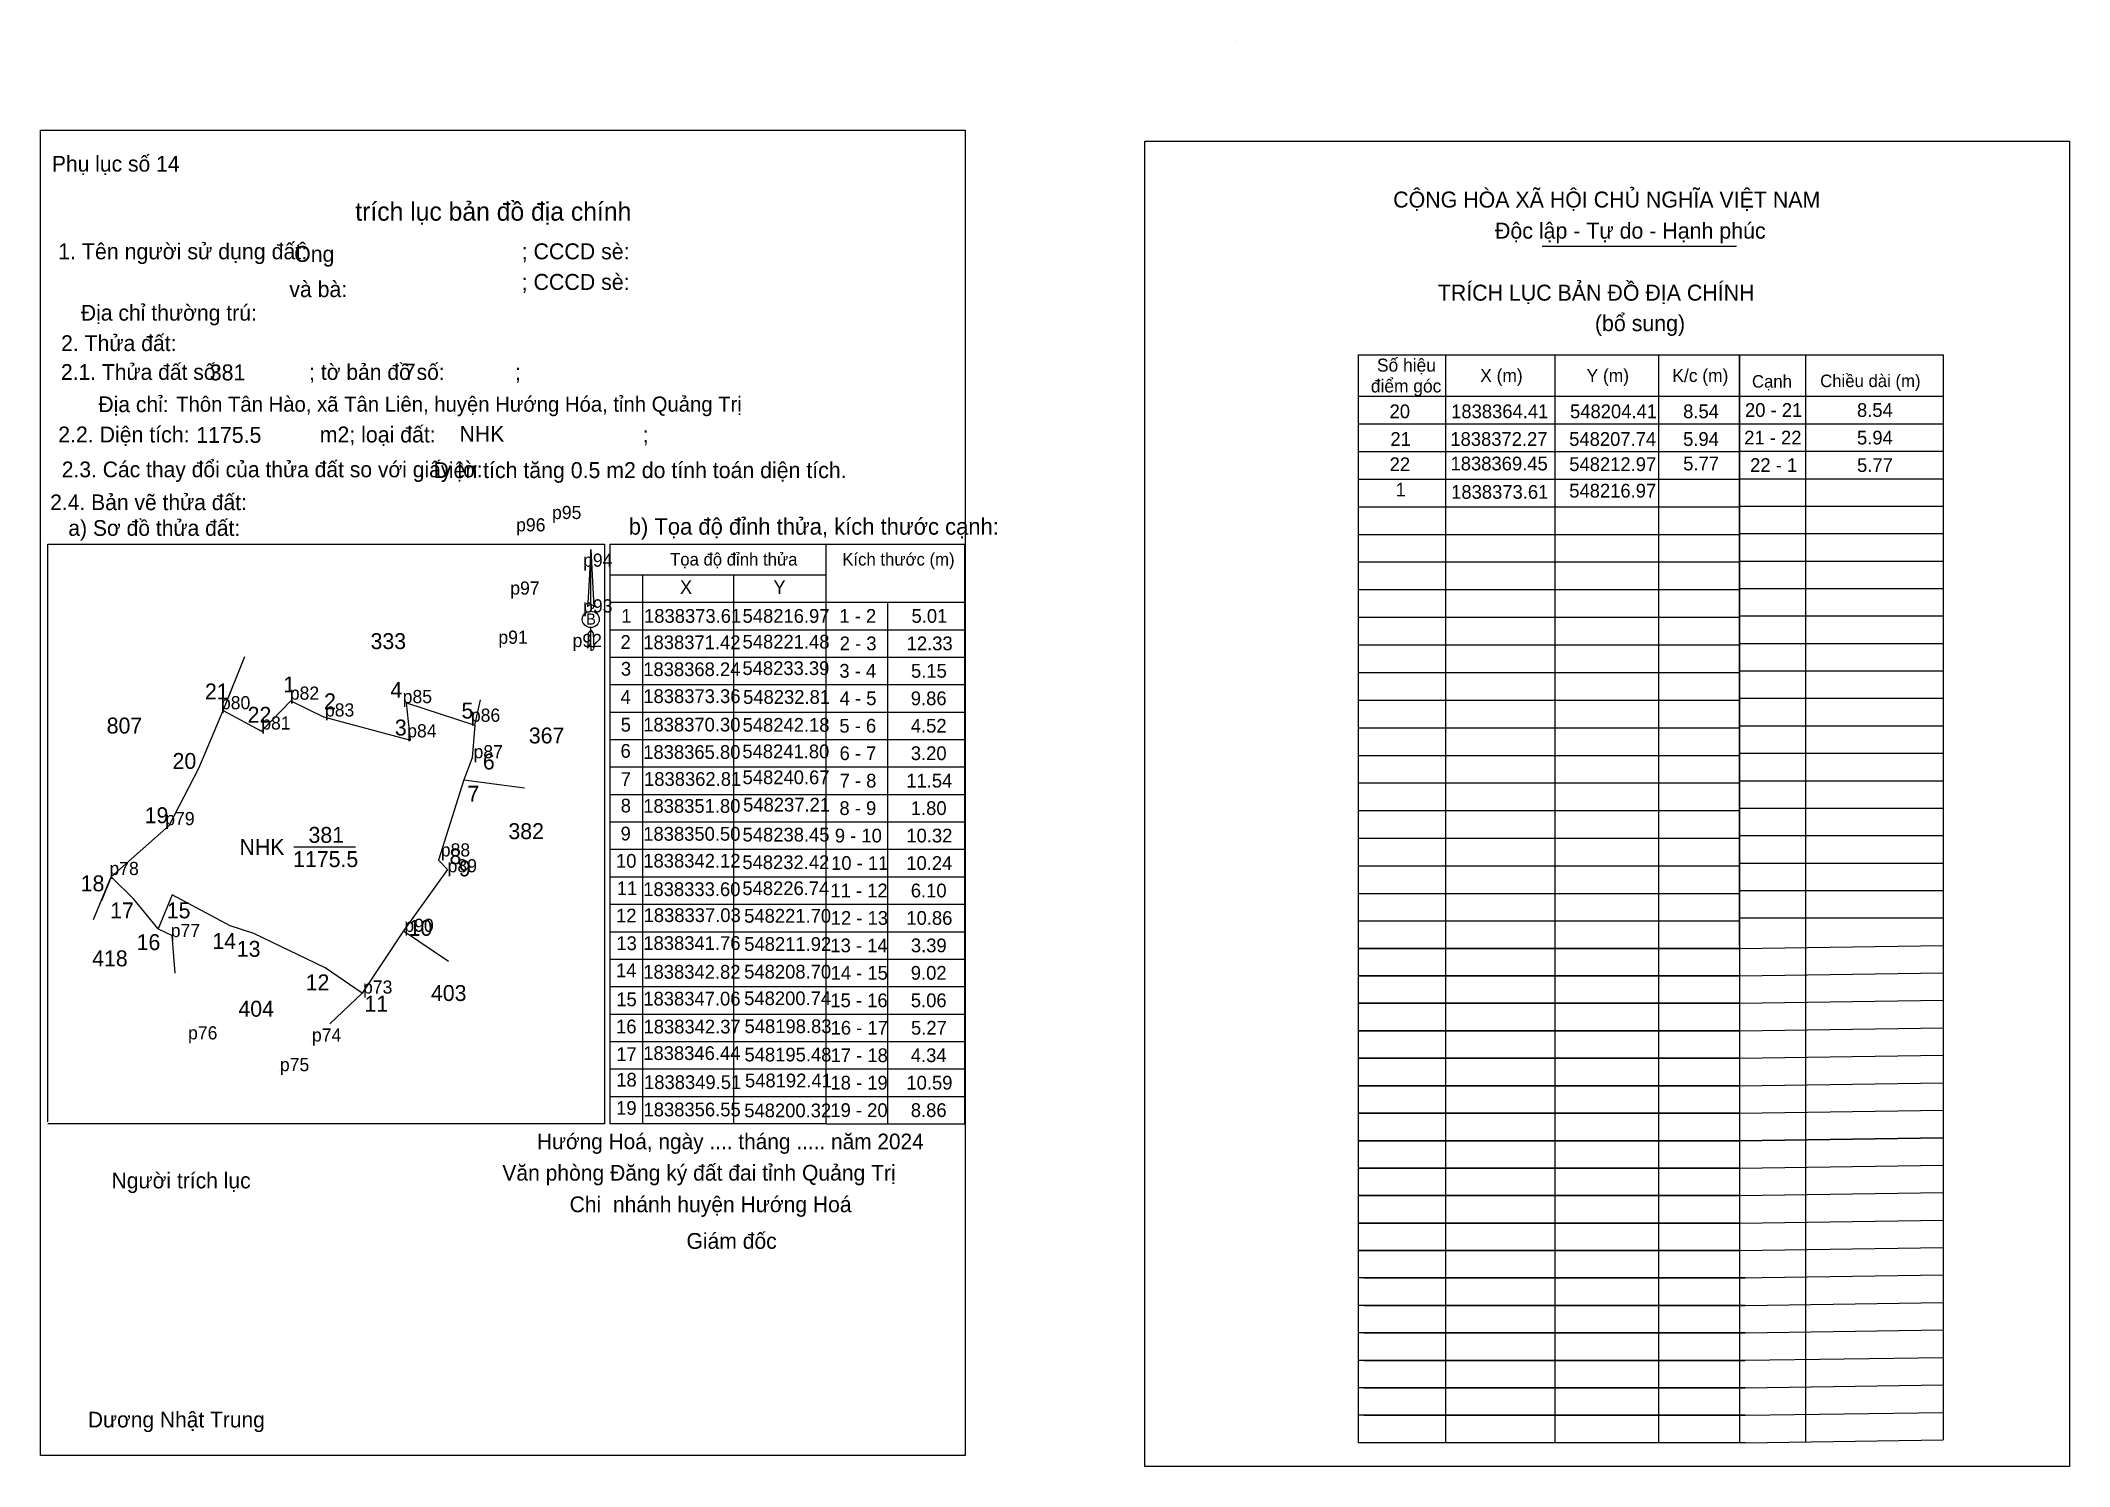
# Model space of a CAD drawing. Extents: x 548183 to 548460, y 1838269 to 1838464.
import ezdxf

# ---------------------------------------------------------------- set-up
doc = ezdxf.new("R2010")
doc.units = 0
for name, color, linetype in [('Level 1', 7, 'Continuous'), ('Level 10', 7, 'Continuous'), ('Level 12', 7, 'Continuous'), ('Level 13', 7, 'Continuous'), ('Level 27', 7, 'Continuous'), ('Level 3', 7, 'Continuous'), ('Level 32', 7, 'Continuous'), ('Level 36', 7, 'Continuous'), ('Level 40', 7, 'Continuous'), ('Level 42', 7, 'Continuous'), ('Level 49', 7, 'Continuous'), ('Level 52', 7, 'Continuous'), ('Level 53', 7, 'Continuous'), ('Level 6', 7, 'Continuous'), ('Level 63', 7, 'Continuous'), ('Level 7', 7, 'Continuous'), ('Level 9', 7, 'Continuous')]:
    doc.layers.add(name, color=color, linetype=linetype)

msp = doc.modelspace()

# ---------------------------------------------------------------- linework, layer by layer
at = {"layer": 'Level 1'}
for p, q in [((548346.34, 1838464.04), (548346.34, 1838464.04)), ((548388.3, 1838435.89), (548414.91, 1838435.89)), ((548424.34, 1838421.01), (548424.34, 1838272.13)), ((548415.32, 1838415.32), (548443.2, 1838415.32)), ((548415.32, 1838411.56), (548443.2, 1838411.56)), ((548415.32, 1838407.8), (548443.2, 1838407.8)), ((548415.32, 1838404.04), (548443.2, 1838404.04)), ((548415.32, 1838400.28), (548443.2, 1838400.28)), ((548290.27, 1838315.68), (548290.27, 1838395.08)), ((548290.27, 1838395.08), (548309.21, 1838395.08)), ((548309.21, 1838395.08), (548309.21, 1838315.68)), ((548415.32, 1838396.52), (548443.2, 1838396.52)), ((548415.32, 1838392.76), (548443.2, 1838392.76)), ((548260.75, 1838390.88), (548290.27, 1838390.88)), ((548415.32, 1838389), (548443.2, 1838389)), ((548260.65, 1838387.12), (548309.21, 1838387.12)), ((548298.69, 1838387.12), (548298.69, 1838315.68)), ((548260.65, 1838383.36), (548309.21, 1838383.36)), ((548415.32, 1838385.24), (548443.2, 1838385.24)), ((548415.32, 1838381.48), (548443.2, 1838381.48)), ((548260.65, 1838379.6), (548309.21, 1838379.6)), ((548415.32, 1838377.72), (548443.2, 1838377.72)), ((548260.65, 1838375.84), (548309.21, 1838375.84)), ((548260.65, 1838372.08), (548309.21, 1838372.08)), ((548415.32, 1838373.96), (548443.2, 1838373.96)), ((548415.32, 1838370.2), (548443.2, 1838370.2)), ((548260.65, 1838368.32), (548309.21, 1838368.32)), ((548415.32, 1838366.44), (548443.2, 1838366.44)), ((548260.65, 1838364.56), (548309.21, 1838364.56)), ((548415.32, 1838362.68), (548443.2, 1838362.68)), ((548260.65, 1838360.8), (548309.21, 1838360.8)), ((548415.32, 1838358.92), (548443.2, 1838358.92)), ((548260.65, 1838357.04), (548309.21, 1838357.04)), ((548260.65, 1838353.28), (548309.21, 1838353.28)), ((548415.32, 1838355.16), (548443.2, 1838355.16)), ((548415.32, 1838351.4), (548443.2, 1838351.4)), ((548260.65, 1838349.52), (548309.21, 1838349.52)), ((548415.32, 1838347.64), (548443.2, 1838347.64)), ((548260.65, 1838345.76), (548309.21, 1838345.76)), ((548260.65, 1838342), (548309.21, 1838342)), ((548415.32, 1838343.88), (548443.2, 1838343.88)), ((548415.32, 1838339.71), (548443.2, 1838340.12)), ((548260.65, 1838338.24), (548309.21, 1838338.24)), ((548415.32, 1838335.95), (548443.2, 1838336.36)), ((548415.32, 1838335.95), (548443.2, 1838336.36)), ((548260.65, 1838334.48), (548309.21, 1838334.48)), ((548260.65, 1838330.72), (548309.21, 1838330.72)), ((548415.32, 1838332.19), (548443.2, 1838332.6)), ((548415.32, 1838332.19), (548443.2, 1838332.6)), ((548415.32, 1838328.43), (548443.2, 1838328.84)), ((548415.32, 1838328.43), (548443.2, 1838328.84)), ((548260.65, 1838326.96), (548309.21, 1838326.96)), ((548415.32, 1838324.67), (548443.2, 1838325.08)), ((548415.32, 1838324.67), (548443.2, 1838325.08)), ((548260.65, 1838323.2), (548309.21, 1838323.2)), ((548260.65, 1838319.44), (548309.21, 1838319.44)), ((548415.32, 1838320.91), (548443.2, 1838321.32)), ((548415.32, 1838320.91), (548443.2, 1838321.32)), ((548415.32, 1838317.15), (548443.2, 1838317.56)), ((548415.32, 1838317.15), (548443.2, 1838317.55)), ((548290.27, 1838315.68), (548309.21, 1838315.68)), ((548415.32, 1838313.39), (548443.2, 1838313.8)), ((548415.32, 1838313.38), (548443.2, 1838313.79)), ((548415.32, 1838309.62), (548443.2, 1838310.03)), ((548415.32, 1838309.62), (548443.2, 1838310.03)), ((548415.32, 1838305.86), (548443.2, 1838306.27)), ((548415.32, 1838305.86), (548443.2, 1838306.27)), ((548415.32, 1838302.1), (548443.2, 1838302.51)), ((548415.32, 1838302.1), (548443.2, 1838302.51)), ((548415.32, 1838298.34), (548443.2, 1838298.75)), ((548415.32, 1838298.34), (548443.2, 1838298.75)), ((548415.32, 1838294.58), (548443.2, 1838294.99)), ((548416.06, 1838290.82), (548443.2, 1838291.22)), ((548416.06, 1838287.06), (548443.2, 1838287.46)), ((548416.06, 1838283.3), (548443.2, 1838283.69)), ((548416.06, 1838279.53), (548443.2, 1838279.93)), ((548416.06, 1838275.77), (548443.2, 1838276.17)), ((548416.06, 1838275.77), (548443.2, 1838276.17)), ((548416.06, 1838272.01), (548443.2, 1838272.41))]:
    msp.add_line(p, q, dxfattribs=at)
msp.add_lwpolyline([(548415.32, 1838340.12), (548415.32, 1838421.01), (548443.2, 1838421.01), (548443.2, 1838272.41)], dxfattribs=at)
at = {"layer": 'Level 10'}
msp.add_lwpolyline([(548195.48, 1838346.44), (548192.41, 1838349.51), (548200.32, 1838356.55), (548204.41, 1838364.41), (548207.74, 1838372.27), (548212.97, 1838369.45), (548216.97, 1838373.61), (548221.48, 1838371.42), (548233.39, 1838368.24), (548232.81, 1838373.36), (548242.18, 1838370.3), (548241.8, 1838365.8), (548240.67, 1838362.81), (548237.21, 1838351.8), (548238.45, 1838350.5), (548232.42, 1838342.12), (548226.74, 1838333.6), (548221.7, 1838337.03), (548211.92, 1838341.76), (548208.7, 1838342.82), (548200.74, 1838347.06), (548198.83, 1838342.37)], close=True, dxfattribs=at)
at = {"layer": 'Level 13'}
for points in [[(548182.73, 1838451.76), (548309.28, 1838451.76), (548309.28, 1838270.27), (548182.73, 1838270.27)], [(548333.92, 1838450.26), (548460.47, 1838450.26), (548460.47, 1838268.77), (548333.92, 1838268.77)]]:
    msp.add_lwpolyline(points, close=True, dxfattribs=at)
at = {"layer": 'Level 27'}
for p, q in [((548207.74, 1838372.27), (548209.06, 1838375.57)), ((548242.18, 1838370.3), (548242.95, 1838373.77)), ((548240.67, 1838362.81), (548248.96, 1838361.72)), ((548192.41, 1838349.51), (548191.05, 1838346.23)), ((548198.83, 1838342.37), (548200.74, 1838341.47)), ((548232.42, 1838342.12), (548238.56, 1838337.98)), ((548226.74, 1838333.6), (548222.31, 1838329.38))]:
    msp.add_line(p, q, dxfattribs=at)
at = {"layer": 'Level 3'}
for p, q in [((548346.34, 1838464.04), (548346.34, 1838464.04)), ((548183.7, 1838395.08), (548259.94, 1838395.08)), ((548183.7, 1838315.97), (548183.7, 1838395.08)), ((548259.94, 1838395.08), (548259.94, 1838315.68)), ((548260.65, 1838395.08), (548260.65, 1838315.68)), ((548260.65, 1838395.08), (548290.27, 1838395.08)), ((548265.13, 1838390.88), (548265.13, 1838315.68)), ((548277.57, 1838390.88), (548277.57, 1838315.68)), ((548259.94, 1838315.68), (548183.7, 1838315.68)), ((548290.27, 1838315.68), (548260.65, 1838315.68))]:
    msp.add_line(p, q, dxfattribs=at)
at = {"layer": 'Level 32'}
msp.add_lwpolyline([(548189.98, 1838343.66), (548192.41, 1838349.51), (548200.32, 1838356.55), (548204.41, 1838364.41), (548207.74, 1838372.27), (548210.7, 1838379.67)], dxfattribs=at)
at = {"layer": 'Level 40'}
for p, q in [((548258.05, 1838394.35), (548257.69, 1838387.73)), ((548258.05, 1838394.35), (548258.45, 1838386.5)), ((548258.05, 1838394.35), (548258.45, 1838386.5)), ((548258.05, 1838386.76), (548258.05, 1838394.35)), ((548258.05, 1838394.35), (548258.45, 1838386.5)), ((548257.69, 1838387.73), (548257.61, 1838386.5)), ((548258.05, 1838386.76), (548258.05, 1838386.47)), ((548258.05, 1838386.47), (548258.05, 1838386.24)), ((548258.05, 1838386.24), (548258.05, 1838385.94)), ((548258.05, 1838386.24), (548258.05, 1838385.94)), ((548258.05, 1838386.24), (548258.05, 1838385.94)), ((548258.45, 1838386.5), (548258.45, 1838386.5)), ((548258.05, 1838383.31), (548257.71, 1838382.86)), ((548258.05, 1838383.31), (548258.05, 1838383.65)), ((548258.05, 1838383.31), (548258.05, 1838383.65)), ((548258.05, 1838383.31), (548258.05, 1838383.65)), ((548258.05, 1838383.31), (548258.36, 1838382.86)), ((548258.05, 1838383.31), (548258.36, 1838382.86)), ((548258.05, 1838383.31), (548258.36, 1838382.86)), ((548258.05, 1838381.09), (548258.05, 1838383.31)), ((548257.69, 1838382.06), (548257.61, 1838380.82)), ((548257.71, 1838382.86), (548257.69, 1838382.06)), ((548258.05, 1838381.09), (548258.05, 1838380.78)), ((548258.05, 1838380.78), (548258.05, 1838380.56)), ((548258.36, 1838382.86), (548258.45, 1838380.82)), ((548258.36, 1838382.86), (548258.45, 1838380.82)), ((548258.36, 1838382.86), (548258.45, 1838380.82)), ((548258.45, 1838380.82), (548258.45, 1838380.82))]:
    msp.add_line(p, q, dxfattribs=at)
msp.add_ellipse((548258.05, 1838384.77), major_axis=(1.17, 0), ratio=0.952727, dxfattribs=at)
for centre, start_param, end_param in [((548258.05, 1838386.49), 1.570796, 3.074452), ((548258.05, 1838386.49), 0.067141, 1.570796), ((548258.05, 1838386.49), 4.712389, 6.283185), ((548258.05, 1838380.8), 2.491069, 3.074278), ((548258.05, 1838380.8), 1.570796, 2.491069), ((548258.05, 1838380.8), 0.067141, 1.570796), ((548258.05, 1838380.8), 4.712389, 6.283185)]:
    msp.add_ellipse(centre, major_axis=(0.429, 0), ratio=0.614131, start_param=start_param, end_param=end_param, dxfattribs=at)
at = {"layer": 'Level 49'}
msp.add_line((548201.17, 1838336.3), (548200.74, 1838341.47), dxfattribs=at)
at = {"layer": 'Level 53'}
for p, q in [((548182.73, 1838451.76), (548182.73, 1838451.76)), ((548309.28, 1838270.27), (548309.28, 1838270.27))]:
    msp.add_line(p, q, dxfattribs=at)
at = {"layer": 'Level 63'}
for p, q in [((548363.13, 1838421.01), (548415.32, 1838421.01)), ((548363.13, 1838272.01), (548363.13, 1838421.01)), ((548375.08, 1838421.01), (548375.08, 1838272.01)), ((548390.01, 1838421.01), (548390.01, 1838272.01)), ((548404.23, 1838421.01), (548404.23, 1838272.01)), ((548415.32, 1838421.01), (548415.32, 1838272.01)), ((548363.13, 1838415.32), (548415.32, 1838415.32)), ((548363.13, 1838411.54), (548415.32, 1838411.54)), ((548363.13, 1838407.76), (548415.32, 1838407.76)), ((548363.13, 1838403.97), (548415.32, 1838403.97)), ((548363.13, 1838400.19), (548415.32, 1838400.19)), ((548363.13, 1838396.41), (548415.32, 1838396.41)), ((548363.13, 1838392.63), (548415.32, 1838392.63)), ((548363.13, 1838388.84), (548415.32, 1838388.84)), ((548363.13, 1838385.06), (548415.32, 1838385.06)), ((548363.13, 1838381.28), (548415.32, 1838381.28)), ((548363.13, 1838377.5), (548415.32, 1838377.5)), ((548363.13, 1838373.71), (548415.32, 1838373.71)), ((548363.13, 1838369.93), (548415.32, 1838369.93)), ((548363.13, 1838366.15), (548415.32, 1838366.15)), ((548363.13, 1838362.37), (548415.32, 1838362.37)), ((548363.13, 1838358.58), (548415.32, 1838358.58)), ((548363.13, 1838354.8), (548415.32, 1838354.8)), ((548363.13, 1838351.02), (548415.32, 1838351.02)), ((548363.13, 1838347.24), (548415.32, 1838347.24)), ((548363.13, 1838343.47), (548415.32, 1838343.47)), ((548363.13, 1838339.71), (548415.32, 1838339.71)), ((548415.32, 1838339.71), (548363.13, 1838339.71)), ((548415.32, 1838335.95), (548363.13, 1838335.95)), ((548363.13, 1838335.95), (548415.32, 1838335.95)), ((548415.32, 1838335.95), (548363.13, 1838335.95)), ((548415.32, 1838332.19), (548363.13, 1838332.19)), ((548363.13, 1838332.19), (548415.32, 1838332.19)), ((548415.32, 1838332.19), (548363.13, 1838332.19)), ((548415.32, 1838328.43), (548363.13, 1838328.43)), ((548363.13, 1838328.43), (548415.32, 1838328.43)), ((548415.32, 1838328.43), (548363.13, 1838328.43)), ((548415.32, 1838324.67), (548363.13, 1838324.67)), ((548363.13, 1838324.67), (548415.32, 1838324.67)), ((548415.32, 1838324.67), (548363.13, 1838324.67)), ((548415.32, 1838320.91), (548363.13, 1838320.91)), ((548363.13, 1838320.91), (548415.32, 1838320.91)), ((548415.32, 1838320.91), (548363.13, 1838320.91)), ((548415.32, 1838317.15), (548363.13, 1838317.15)), ((548363.13, 1838317.15), (548415.32, 1838317.15)), ((548415.32, 1838317.15), (548363.13, 1838317.15)), ((548415.32, 1838313.38), (548363.13, 1838313.38)), ((548363.13, 1838313.38), (548415.32, 1838313.38)), ((548415.32, 1838313.38), (548363.13, 1838313.38)), ((548415.32, 1838309.62), (548363.13, 1838309.62)), ((548363.13, 1838309.62), (548415.32, 1838309.62)), ((548415.32, 1838309.62), (548363.13, 1838309.62)), ((548415.32, 1838305.86), (548363.13, 1838305.86)), ((548363.13, 1838305.86), (548415.32, 1838305.86)), ((548415.32, 1838305.86), (548363.13, 1838305.86)), ((548415.32, 1838302.1), (548363.13, 1838302.1)), ((548363.13, 1838302.1), (548415.32, 1838302.1)), ((548415.32, 1838302.1), (548363.13, 1838302.1)), ((548415.32, 1838298.34), (548363.13, 1838298.34)), ((548363.13, 1838298.34), (548415.32, 1838298.34)), ((548415.32, 1838298.34), (548363.13, 1838298.34)), ((548415.32, 1838294.58), (548363.13, 1838294.58)), ((548363.88, 1838294.58), (548416.06, 1838294.58)), ((548416.06, 1838294.58), (548363.88, 1838294.58)), ((548416.06, 1838290.82), (548363.13, 1838290.82)), ((548416.06, 1838290.82), (548363.88, 1838290.82)), ((548363.88, 1838290.82), (548416.06, 1838290.82)), ((548416.06, 1838287.06), (548363.13, 1838287.06)), ((548416.06, 1838287.06), (548363.88, 1838287.06)), ((548363.88, 1838287.06), (548416.06, 1838287.06)), ((548416.06, 1838283.29), (548363.13, 1838283.29)), ((548416.06, 1838283.29), (548363.88, 1838283.29)), ((548363.88, 1838283.29), (548416.06, 1838283.29)), ((548416.06, 1838279.53), (548363.13, 1838279.53)), ((548416.06, 1838279.53), (548363.88, 1838279.53)), ((548363.88, 1838279.53), (548416.06, 1838279.53)), ((548416.06, 1838275.77), (548363.13, 1838275.77)), ((548416.06, 1838275.77), (548363.88, 1838275.77)), ((548416.06, 1838275.77), (548363.88, 1838275.77)), ((548363.88, 1838275.77), (548416.06, 1838275.77)), ((548416.06, 1838272.01), (548363.13, 1838272.01))]:
    msp.add_line(p, q, dxfattribs=at)
at = {"layer": 'Level 7'}
for p, q in [((548252.75, 1838398.51), (548252.75, 1838398.51)), ((548247.83, 1838396.82), (548247.83, 1838396.82)), ((548257, 1838391.98), (548257, 1838391.98)), ((548247.03, 1838388.16), (548247.03, 1838388.16)), ((548257, 1838385.72), (548257, 1838385.72)), ((548245.4, 1838381.43), (548245.4, 1838381.43)), ((548255.56, 1838380.98), (548255.56, 1838380.98)), ((548207.42, 1838372.46), (548207.42, 1838372.46)), ((548216.85, 1838373.77), (548216.85, 1838373.77)), ((548232.3, 1838373.3), (548232.3, 1838373.3)), ((548212.94, 1838369.68), (548212.94, 1838369.68)), ((548221.66, 1838371.47), (548221.66, 1838371.47)), ((548241.64, 1838370.75), (548241.64, 1838370.75)), ((548232.92, 1838368.61), (548232.92, 1838368.61)), ((548242, 1838365.75), (548242, 1838365.75)), ((548199.8, 1838356.59), (548199.8, 1838356.59)), ((548192.16, 1838349.76), (548192.16, 1838349.76)), ((548237.52, 1838352.3), (548237.52, 1838352.3)), ((548238.45, 1838350.13), (548238.45, 1838350.13)), ((548232.53, 1838341.98), (548232.53, 1838341.98)), ((548200.55, 1838341.26), (548200.55, 1838341.26)), ((548226.87, 1838333.52), (548226.87, 1838333.52)), ((548202.82, 1838329.36), (548202.82, 1838329.36)), ((548221.37, 1838329.43), (548221.37, 1838329.43)), ((548202.92, 1838327.25), (548202.92, 1838327.25)), ((548219.88, 1838326.95), (548219.88, 1838326.95)), ((548215.49, 1838322.9), (548215.49, 1838322.9))]:
    msp.add_line(p, q, dxfattribs=at)
at = {"layer": 'Level 9'}
msp.add_line((548217.39, 1838353.6), (548225.86, 1838353.6), dxfattribs=at)

# ---------------------------------------------------------------- texts
at = {"layer": 'Level 1'}
for s, height, p in [('Phụ lục số 14', 2.1558, (548184.28, 1838446.09)), ('CỘNG HÒA XÃ HỘI CHỦ NGHĨA VIỆT NAM', 2.1859, (548367.9, 1838441.17)), ('Độc lập - Tự do - Hạnh phúc', 2.1859, (548381.83, 1838436.91)), ('1. Tên người sử dụng đất:', 2.1852, (548185.14, 1838434.08)), ('Ông', 2.176, (548217.45, 1838433.73)), ('; CCCD sè:', 2.185, (548248.59, 1838434.08)), ('và bà:', 2.176, (548216.78, 1838428.9)), ('; CCCD sè:', 2.185, (548248.59, 1838429.89)), ('TRÍCH LỤC BẢN ĐỒ ĐỊA CHÍNH', 2.1859, (548374, 1838428.42)), ('Địa chỉ thường trú:', 2.1633, (548188.24, 1838425.68)), ('(bổ sung)', 2.186, (548395.51, 1838424.24)), ('2. Thửa đất:', 2.168, (548185.54, 1838421.51)), ('2.1. Thửa đất số:               ; tờ bản đồ số:            ;', 2.1558, (548185.52, 1838417.57)), ('Cạnh', 1.712, (548417.01, 1838416.51)), ('Chiều dài (m)', 1.7122, (548426.35, 1838416.58)), ('Địa chỉ:', 2.156, (548190.65, 1838413.15)), ('2.2. Diện tích:                      m2; loại đất:                                   ;', 2.18, (548185.14, 1838409)), ('2.3. Các thay đổi của thửa đất so với giấy tờ:', 2.1558, (548185.63, 1838404.23)), ('2.4. Bản vẽ thửa đất: ', 2.1558, (548184.04, 1838399.73)), ('a) Sơ đồ thửa đất: ', 2.1558, (548186.53, 1838396.21)), ('Tọa độ đỉnh thửa', 1.7122, (548268.9, 1838392.14)), ('Kích thước (m)', 1.7122, (548292.48, 1838392.14)), ('Hướng Hoá, ngày .... tháng ..... năm 2024', 2.1336, (548250.68, 1838312.21)), ('Người trích lục', 2.1558, (548192.45, 1838306.85)), ('Văn phòng Đăng ký đất đai tỉnh Quảng Trị', 2.1558, (548245.94, 1838307.91)), (' Chi  nhánh huyện Hướng Hoá', 2.1558, (548254.35, 1838303.59)), (' Giám đốc', 2.159, (548270.35, 1838298.57)), ('Dương Nhật Trung', 2.1468, (548189.2, 1838274.11))]:
    msp.add_text(s, height=height, dxfattribs=at).set_placement(p)
at = {"layer": 'Level 10'}
msp.add_text('b) Tọa độ đỉnh thửa, kích thước cạnh:', height=2.2505, dxfattribs=at).set_placement((548263.25, 1838396.37))
at = {"layer": 'Level 12'}
for s, p in [('p95', (548252.75, 1838398.51)), ('p96', (548247.83, 1838396.82)), ('p94', (548257, 1838391.98)), ('p97', (548247.03, 1838388.16)), ('p93', (548257, 1838385.72)), ('p91', (548245.4, 1838381.43)), ('p92', (548255.56, 1838380.98)), ('p82', (548216.85, 1838373.77)), ('p85', (548232.3, 1838373.3)), ('p80', (548207.42, 1838372.46)), ('p83', (548221.66, 1838371.47)), ('p86', (548241.64, 1838370.75)), ('p81', (548212.94, 1838369.68)), ('p84', (548232.92, 1838368.61)), ('p87', (548242, 1838365.75)), ('p79', (548199.8, 1838356.59)), ('p88', (548237.52, 1838352.3)), ('p78', (548192.16, 1838349.76)), ('p89', (548238.45, 1838350.13)), ('p77', (548200.55, 1838341.26)), ('p90', (548232.53, 1838341.98)), ('p73', (548226.87, 1838333.52)), ('p76', (548202.92, 1838327.25)), ('p74', (548219.88, 1838326.95)), ('p75', (548215.49, 1838322.9))]:
    msp.add_text(s, height=1.8, dxfattribs=at).set_placement(p)
at = {"layer": 'Level 13'}
for s, p in [('381', (548219.41, 1838354.17)), ('NHK', (548209.96, 1838352.51)), ('1175.5', (548217.3, 1838350.85))]:
    msp.add_text(s, height=2.18, dxfattribs=at).set_placement(p)
at = {"layer": 'Level 36'}
for s, p in [('333', (548227.9, 1838380.7)), ('807', (548191.78, 1838369.14)), ('367', (548249.57, 1838367.78)), ('382', (548246.77, 1838354.68)), ('418', (548189.79, 1838337.26)), ('403', (548236.17, 1838332.51)), ('404', (548209.81, 1838330.36))]:
    msp.add_text(s, height=2.18, dxfattribs=at).set_placement(p)
at = {"layer": 'Level 40'}
msp.add_text('B', height=1.53, dxfattribs=at).set_placement((548257.39, 1838384.05))
at = {"layer": 'Level 42'}
msp.add_text(' trích lục bản đồ địa chính', height=2.5292, dxfattribs=at).set_placement((548224.87, 1838439.37))
at = {"layer": 'Level 52'}
for s, height, p in [('20', 1.883, (548367.4, 1838412.32)), ('1838364.41', 1.883, (548375.83, 1838412.32)), ('548204.41', 1.883, (548392.11, 1838412.32)), ('8.54', 1.883, (548407.59, 1838412.32)), ('20 - 21', 1.883, (548416.06, 1838412.5)), ('8.54', 1.883, (548431.39, 1838412.5)), ('21', 1.883, (548367.52, 1838408.53)), ('1838372.27', 1.883, (548375.72, 1838408.53)), ('548207.74', 1.883, (548391.99, 1838408.53)), ('5.94', 1.883, (548407.59, 1838408.53)), ('21 - 22', 1.883, (548415.95, 1838408.72)), ('5.94', 1.883, (548431.39, 1838408.72)), ('22', 1.883, (548367.41, 1838405.07)), ('1838369.45', 1.883, (548375.75, 1838405.17)), ('548212.97', 1.883, (548392, 1838405.08)), ('5.77', 1.883, (548407.6, 1838405.17)), ('22 - 1', 1.883, (548416.76, 1838404.96)), ('5.77', 1.883, (548431.4, 1838404.96)), ('1', 1.88, (548368.22, 1838401.6)), ('1838373.61', 1.883, (548375.83, 1838401.28)), ('548216.97', 1.883, (548392, 1838401.45)), ('X', 1.88, (548270.25, 1838388.25)), ('Y', 1.88, (548283.05, 1838388.25)), ('1', 1.88, (548262.22, 1838384.3)), ('1838373.61', 1.883, (548265.34, 1838384.3)), ('548216.97', 1.883, (548278.83, 1838384.3)), ('1 - 2', 1.883, (548292.08, 1838384.3)), ('5.01', 1.883, (548301.96, 1838384.3)), ('2', 1.88, (548262.12, 1838380.73)), ('1838371.42', 1.883, (548265.24, 1838380.69)), ('548221.48', 1.883, (548278.83, 1838380.77)), ('2 - 3', 1.883, (548292.13, 1838380.54)), ('12.33', 1.883, (548301.29, 1838380.54)), ('3', 1.88, (548262.17, 1838377.06)), ('1838368.24', 1.883, (548265.23, 1838377)), ('548233.39', 1.883, (548278.81, 1838377.15)), ('3 - 4', 1.883, (548292.08, 1838376.78)), ('5.15', 1.883, (548301.89, 1838376.78)), ('4', 1.88, (548262.12, 1838373.2)), ('1838373.36', 1.883, (548265.24, 1838373.31)), ('548232.81', 1.883, (548278.9, 1838373.2)), ('4 - 5', 1.883, (548292.12, 1838373.02)), ('9.86', 1.883, (548301.86, 1838373.02)), ('5', 1.88, (548262.15, 1838369.41)), ('1838370.30', 1.883, (548265.23, 1838369.42)), ('548242.18', 1.883, (548278.83, 1838369.38)), ('5 - 6', 1.883, (548292.08, 1838369.26)), ('4.52', 1.883, (548301.86, 1838369.26)), ('6', 1.88, (548262.12, 1838365.82)), ('1838365.80', 1.883, (548265.23, 1838365.66)), ('548241.80', 1.883, (548278.8, 1838365.75)), ('6 - 7', 1.883, (548292.11, 1838365.5)), ('3.20', 1.883, (548301.86, 1838365.5)), ('7', 1.88, (548262.15, 1838361.96)), ('1838362.81', 1.883, (548265.34, 1838361.97)), ('548240.67', 1.883, (548278.83, 1838362.2)), ('7 - 8', 1.883, (548292.11, 1838361.74)), ('11.54', 1.883, (548301.24, 1838361.74)), ('8', 1.88, (548262.15, 1838358.33)), ('1838351.80', 1.883, (548265.23, 1838358.28)), ('548237.21', 1.883, (548278.9, 1838358.45)), ('8 - 9', 1.883, (548292.09, 1838357.98)), ('1.80', 1.883, (548301.86, 1838357.98)), ('9', 1.88, (548262.13, 1838354.5)), ('1838350.50', 1.883, (548265.23, 1838354.46)), ('548238.45', 1.883, (548278.83, 1838354.35)), ('9 - 10', 1.883, (548291.46, 1838354.22)), ('10.32', 1.883, (548301.25, 1838354.22)), ('10', 1.883, (548261.5, 1838350.76)), ('1838342.12', 1.883, (548265.24, 1838350.77)), ('548232.42', 1.883, (548278.8, 1838350.57)), ('10 - 11', 1.883, (548290.95, 1838350.46)), ('10.24', 1.883, (548301.24, 1838350.46)), ('11', 1.883, (548261.61, 1838347.01)), ('1838333.60', 1.883, (548265.23, 1838346.88)), ('548226.74', 1.883, (548278.8, 1838347.01)), ('11 - 12', 1.883, (548290.85, 1838346.7)), ('6.10', 1.883, (548301.86, 1838346.7)), ('12', 1.883, (548261.51, 1838343.26)), ('1838337.03', 1.883, (548265.28, 1838343.32)), ('548221.70', 1.883, (548279.05, 1838343.23)), ('12 - 13', 1.883, (548290.9, 1838342.94)), ('10.86', 1.883, (548301.25, 1838342.94)), ('13', 1.883, (548261.55, 1838339.48)), ('1838341.76', 1.883, (548265.24, 1838339.5)), ('548211.92', 1.883, (548279.06, 1838339.37)), ('13 - 14', 1.883, (548290.85, 1838339.18)), ('3.39', 1.883, (548301.87, 1838339.18)), ('14', 1.883, (548261.5, 1838335.77)), ('1838342.82', 1.883, (548265.24, 1838335.56)), ('548208.70', 1.883, (548279.05, 1838335.58)), ('14 - 15', 1.883, (548290.88, 1838335.42)), ('9.02', 1.883, (548301.86, 1838335.42)), ('15', 1.883, (548261.54, 1838331.79)), ('1838347.06', 1.883, (548265.24, 1838331.89)), ('548200.74', 1.883, (548279.05, 1838331.94)), ('15 - 16', 1.883, (548290.85, 1838331.66)), ('5.06', 1.883, (548301.86, 1838331.66)), ('16', 1.883, (548261.51, 1838328.08)), ('1838342.37', 1.883, (548265.27, 1838328.06)), ('548198.83', 1.883, (548279.1, 1838328.11)), ('16 - 17', 1.883, (548290.88, 1838327.9)), ('5.27', 1.883, (548301.89, 1838327.9)), ('17', 1.883, (548261.54, 1838324.29)), ('1838346.44', 1.883, (548265.23, 1838324.43)), ('548195.48', 1.883, (548279.09, 1838324.23)), ('17 - 18', 1.883, (548290.88, 1838324.14)), ('4.34', 1.883, (548301.86, 1838324.14)), ('18', 1.883, (548261.54, 1838320.78)), ('1838349.51', 1.883, (548265.34, 1838320.45)), ('548192.41', 1.883, (548279.16, 1838320.68)), ('18 - 19', 1.883, (548290.86, 1838320.38)), ('10.59', 1.883, (548301.26, 1838320.38)), ('19', 1.883, (548261.52, 1838316.92)), ('1838356.55', 1.883, (548265.27, 1838316.71)), ('548200.32', 1.883, (548279.06, 1838316.58)), ('19 - 20', 1.883, (548290.85, 1838316.62)), ('8.86', 1.883, (548301.86, 1838316.62))]:
    msp.add_text(s, height=height, dxfattribs=at).set_placement(p)
at = {"layer": 'Level 6'}
for s, height, p in [('381', 2.185, (548205.89, 1838417.5)), ('7', 2.19, (548232.45, 1838417.62)), ('Thôn Tân Hào, xã Tân Liên, huyện Hướng Hóa, tỉnh Quảng Trị', 2.076, (548201.29, 1838413.21)), ('1175.5', 2.18, (548204.04, 1838408.94)), ('NHK', 2.18, (548240.07, 1838409.09)), ('Diện tích tăng 0.5 m2 do tính toán diện tích.', 2.18, (548236.51, 1838404.12)), ('.', 1.76, (548234.49, 1838404.29))]:
    msp.add_text(s, height=height, dxfattribs=at).set_placement(p)
at = {"layer": 'Level 63'}
for s, p in [('Số hiệu', (548365.68, 1838418.7)), ('điểm góc', (548364.84, 1838415.85)), ('X (m)', (548379.81, 1838417.28)), ('Y (m)', (548394.37, 1838417.28)), ('K/c (m)', (548406.12, 1838417.28))]:
    msp.add_text(s, height=1.778, dxfattribs=at).set_placement(p)
at = {"layer": 'Level 9'}
for s, p in [('21', (548205.23, 1838373.81)), ('1', (548215.96, 1838374.76)), ('4', (548230.62, 1838374.03)), ('22', (548211.07, 1838370.61)), ('2', (548221.54, 1838372.46)), ('5', (548240.35, 1838371.19)), ('3', (548231.23, 1838368.87)), ('20', (548200.8, 1838364.29)), ('6', (548243.28, 1838364.21)), ('7', (548241.16, 1838359.8)), ('19', (548196.98, 1838356.86)), ('8', (548238.71, 1838351.23)), ('9', (548239.98, 1838349.57)), ('18', (548188.22, 1838347.53)), ('17', (548192.26, 1838343.82)), ('15', (548200.01, 1838343.83)), ('16', (548195.88, 1838339.48)), ('14', (548206.25, 1838339.64)), ('10', (548233.11, 1838341.43)), ('13', (548209.59, 1838338.56)), ('12', (548219.02, 1838333.97)), ('11', (548227.07, 1838331.05))]:
    msp.add_text(s, height=2.18, dxfattribs=at).set_placement(p)

doc.saveas('drawing.dxf')
